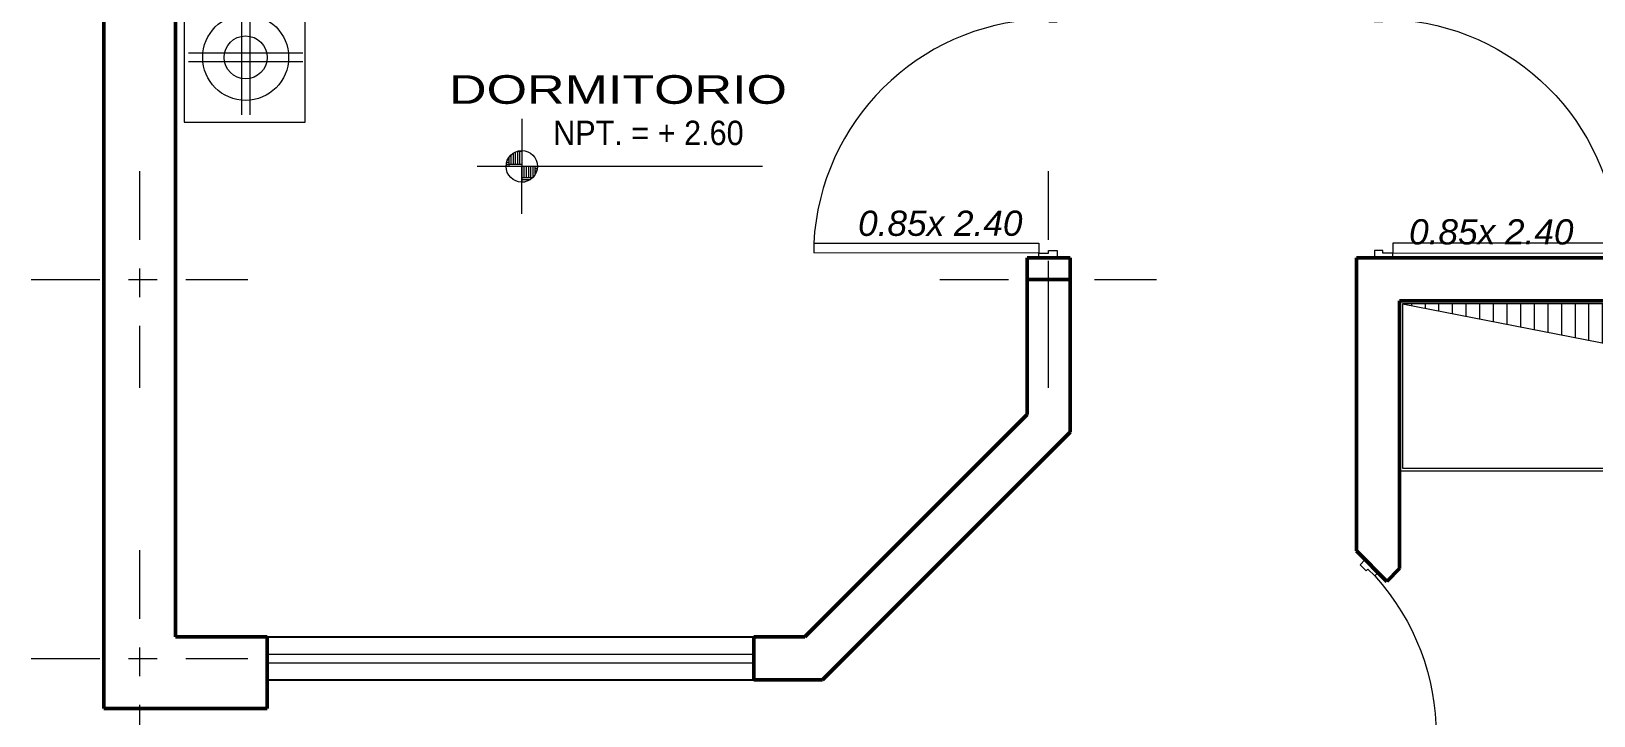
# Model space of a CAD drawing. Header units: millimetres. Extents: x 2033 to 2295, y 1536 to 1691.
# Drawn here: x 2121.53 to 2126.98, y 1579.61 to 1582 of the extents above; entities that cross this region are included whole.
import ezdxf

# ---------------------------------------------------------------- set-up
doc = ezdxf.new("R2010")
doc.units = ezdxf.units.MM
doc.linetypes.add('ACAD_ISO02W100', pattern=[15, 12, -3])
doc.linetypes.add('ACAD_ISO10W100', pattern=[18, 12, -3, 0, -3])
for name, color, linetype, lineweight in [('Mobiliario', 38, 'Continuous', 9), ('MUEBLES-PUERTAS', 21, 'Continuous', 9), ('muroalto', 12, 'Continuous', 50), ('MUROS BAJOS', 80, 'Continuous', 25), ('PISOS', 252, 'Continuous', 0), ('PYV', 30, 'Continuous', 13), ('TEXTOS', 7, 'Continuous', 5), ('texturasde piso', 252, 'Continuous', 0), ('UNO', 254, 'Continuous', 9)]:
    doc.layers.add(name, color=color, linetype=linetype, lineweight=lineweight)
doc.styles.add('ARDELG', font='arial.ttf', dxfattribs={"width": 0.9, "height": 0.1})
doc.styles.add('ARIAL', font='arial.ttf', dxfattribs={"width": 1.3, "height": 0.1})
doc.styles.get("Standard").update_dxf_attribs({"font": 'arial.ttf'})

# ---------------------------------------------------------------- blocks, each defined once
blk = doc.blocks.new('P')
at = {"linetype": 'Continuous'}
for p, q in [((0.06, 1), (0.02, 1)), ((0.02, 0.075), (0.02, 1)), ((0.06, 1), (0.06, 0.075)), ((0, 0), (0, 0.075)), ((0, 0.075), (0.02, 0.075)), ((0.06, 0.075), (0.02, 0.075)), ((0.02, 0.075), (0.02, 0.035)), ((0.98, 0.075), (0.98, 0.035)), ((1, 0.075), (0.98, 0.075)), ((1, 0), (1, 0.075)), ((0.03, 0), (0, 0)), ((0.02, 0.035), (0.03, 0.035)), ((0.03, 0.035), (0.03, 0)), ((0.97, 0.035), (0.97, 0)), ((0.98, 0.035), (0.97, 0.035)), ((0.97, 0), (1, 0))]:
    blk.add_line(p, q, dxfattribs=at)
blk.add_arc((0.0086, 0.0289), 0.9725, 2.71991, 86.96955, dxfattribs=at)
blk = doc.blocks.new('veldo')
at = {"layer": 'Mobiliario'}
for p, q in [((731.1008, 523.9665), (731.1008, 523.5665)), ((731.1308, 523.9665), (731.1308, 523.5665)), ((730.9158, 523.7815), (731.3158, 523.7815)), ((730.9158, 523.7515), (731.3158, 523.7515))]:
    blk.add_line(p, q, dxfattribs=at)
blk.add_lwpolyline([(730.8905, 523.9746), (730.8905, 523.5521), (731.3415, 523.5521), (731.3415, 523.9746)], close=True, dxfattribs=at)
for radius in [0.15, 0.075]:
    blk.add_circle((731.1158, 523.7665), radius, dxfattribs=at)

msp = doc.modelspace()

# ---------------------------------------------------------------- hatches: boundary and pattern name
at = {"layer": 'MUEBLES-PUERTAS', "linetype": 'Continuous'}
h = msp.add_hatch(dxfattribs=at)
h.set_pattern_fill('LINE', color=256, scale=0.015, angle=90)
h.set_pattern_definition([(90, (9.41758, 0), (-0.047625, 3e-18), [])])
h.paths.add_polyline_path([(2126.3164, 1581.0443), (2129.2464, 1580.4706), (2129.2464, 1581.0443)])
at = {"layer": 'UNO', "ltscale": 0.005}
h = msp.add_hatch(dxfattribs=at)
h.set_pattern_fill('AR-PARQ1', color=21, scale=0.00015, style=0)
h.set_pattern_definition([(90, (1934.693043, 1361.38932), (-0.04572, 0.04572), [0.04572, -0.04572]), (90, (1934.700663, 1361.38932), (-0.04572, 0.04572), [0.04572, -0.04572]), (90, (1934.708283, 1361.38932), (-0.04572, 0.04572), [0.04572, -0.04572]), (90, (1934.715903, 1361.38932), (-0.04572, 0.04572), [0.04572, -0.04572]), (90, (1934.723523, 1361.38932), (-0.04572, 0.04572), [0.04572, -0.04572]), (90, (1934.731143, 1361.38932), (-0.04572, 0.04572), [0.04572, -0.04572]), (90, (1934.738763, 1361.38932), (-0.04572, 0.04572), [0.04572, -0.04572]), (360, (1934.693043, 1361.43504), (0.04572, -0.04572), [0.04572, -0.04572]), (360, (1934.693043, 1361.44266), (0.04572, -0.04572), [0.04572, -0.04572]), (360, (1934.693043, 1361.45028), (0.04572, -0.04572), [0.04572, -0.04572]), (360, (1934.693043, 1361.4579), (0.04572, -0.04572), [0.04572, -0.04572]), (360, (1934.693043, 1361.46552), (0.04572, -0.04572), [0.04572, -0.04572]), (360, (1934.693043, 1361.47314), (0.04572, -0.04572), [0.04572, -0.04572]), (360, (1934.693043, 1361.48076), (0.04572, -0.04572), [0.04572, -0.04572])])
h.paths.add_polyline_path([(2123.2412, 1581.5239), (2123.2412, 1581.5789, 0.414214), (2123.1862, 1581.5239)])
h.paths.add_polyline_path([(2123.2412, 1581.5239), (2123.2412, 1581.4689, 0.414214), (2123.2962, 1581.5239)])

# ---------------------------------------------------------------- linework, layer by layer
at = {"layer": 'MUEBLES-PUERTAS', "linetype": 'Continuous'}
msp.add_line((2126.3164, 1581.0443), (2129.2464, 1580.4706), dxfattribs=at)
for points in [[(2129.2564, 1581.0543), (2126.3064, 1581.0543), (2126.3064, 1580.4606), (2129.2564, 1580.4606)], [(2129.2464, 1581.0443), (2126.3164, 1581.0443), (2126.3164, 1580.4706), (2129.2464, 1580.4706)]]:
    msp.add_lwpolyline(points, close=True, dxfattribs=at)
at = {"layer": 'muroalto'}
for p, q in [((2121.7814, 1584.7243), (2121.7814, 1579.6313)), ((2122.0314, 1584.5743), (2122.0314, 1579.8813)), ((2125.0064, 1581.2043), (2125.1564, 1581.2043)), ((2125.0064, 1580.6582), (2125.0064, 1581.2043)), ((2125.1564, 1580.596), (2125.1564, 1581.2043)), ((2126.1564, 1581.2043), (2129.2564, 1581.2043)), ((2126.1564, 1581.0543), (2126.1564, 1581.2043)), ((2125.0064, 1581.1293), (2125.1564, 1581.1293)), ((2126.1564, 1580.1818), (2126.1564, 1581.0543)), ((2126.3064, 1580.1197), (2126.3064, 1581.0543)), ((2126.3064, 1581.0543), (2129.2564, 1581.0543)), ((2124.2295, 1579.8813), (2125.0064, 1580.6582)), ((2124.2917, 1579.7313), (2125.1564, 1580.596)), ((2126.262, 1580.0753), (2126.3064, 1580.1197)), ((2122.0314, 1579.8813), (2122.3514, 1579.8813)), ((2122.3514, 1579.6313), (2122.3514, 1579.8813)), ((2124.0514, 1579.7313), (2124.0514, 1579.8813)), ((2124.0514, 1579.8813), (2124.2295, 1579.8813)), ((2124.0514, 1579.7313), (2124.2917, 1579.7313)), ((2121.7814, 1579.6313), (2122.3514, 1579.6313))]:
    msp.add_line(p, q, dxfattribs=at)
at = {"layer": 'muroalto', "linetype": 'Continuous'}
msp.add_line((2126.1564, 1580.1818), (2126.262, 1580.0753), dxfattribs=at)
at = {"layer": 'MUROS BAJOS'}
for p, q in [((2122.3514, 1579.8813), (2124.0514, 1579.8813)), ((2122.3514, 1579.7313), (2124.0514, 1579.7313))]:
    msp.add_line(p, q, dxfattribs=at)
at = {"layer": 'PISOS', "linetype": 'ACAD_ISO02W100'}
msp.add_line((2125.0796, 1581.1944), (2125.0796, 1580.9475), dxfattribs=at)
at = {"layer": 'texturasde piso'}
for p, q in [((2122.3514, 1579.8213), (2124.0514, 1579.8213)), ((2122.3514, 1579.7913), (2124.0514, 1579.7913))]:
    msp.add_line(p, q, dxfattribs=at)
at = {"layer": 'UNO', "ltscale": 0.005}
for p, q in [((2123.2412, 1581.6892), (2123.2412, 1581.5239)), ((2124.0814, 1581.5239), (2123.0854, 1581.5239)), ((2123.2412, 1581.3586), (2123.2412, 1581.5239))]:
    msp.add_line(p, q, dxfattribs=at)
at = {"layer": 'UNO', "linetype": 'ACAD_ISO10W100', "ltscale": 0.02}
for p, q in [((2121.9064, 1581.5076), (2121.9064, 1580.751)), ((2125.0796, 1581.5076), (2125.0796, 1580.751)), ((2121.5281, 1581.1293), (2122.2847, 1581.1293)), ((2124.7013, 1581.1293), (2125.4579, 1581.1293)), ((2121.9064, 1580.1846), (2121.9064, 1579.428)), ((2121.5281, 1579.8063), (2122.2847, 1579.8063))]:
    msp.add_line(p, q, dxfattribs=at)
at = {"layer": 'UNO', "ltscale": 0.005}
msp.add_circle((2123.2412, 1581.5239), 0.055, dxfattribs=at)

# ---------------------------------------------------------------- block references
at = {"layer": 'Mobiliario', "rotation": 270}
msp.add_blockref('veldo', (1598.5103, 2313.02), dxfattribs=at)
at = {"layer": 'PYV', "ltscale": 0.15}
for p, xscale, yscale, zscale, rotation in [((2125.1107, 1581.2043), 0.8498895375174348, 0.8498895375174348, 0.8498895375174348, 89.96958239383204), ((2126.2188, 1581.2043), -0.8498895375174348, 0.8498895375174289, 0.8498895375172726, 270.030417606168), ((2125.5854, 1579.5505), -0.8498895375174349, 0.8498895375174349, 0.8498895375174348, 224.9695869635217)]:
    msp.add_blockref('P', p, dxfattribs=dict(at, xscale=xscale, yscale=yscale, zscale=zscale, rotation=rotation))

# ---------------------------------------------------------------- texts
at = {"char_height": 0.088, "width": 0.74437, "attachment_point": 8}
for insert, rotation in [((2124.7027, 1581.28), 0.034), ((2126.6268, 1581.25), 359.966)]:
    msp.add_mtext('{\\fArial|b0|i1|c0|p34;0.85x 2.40}', dxfattribs=dict(at, insert=insert, rotation=rotation))
at = {"layer": 'TEXTOS', "ltscale": 0.005, "attachment_point": 1}
for s, insert, char_height, width, style in [('DORMITORIO', (2122.9871, 1581.8421), 0.1, 1.686, 'ARIAL'), ('NPT. = + 2.60', (2123.3506, 1581.6832), 0.085, 1, 'ARDELG')]:
    msp.add_mtext(s, dxfattribs=dict(at, insert=insert, char_height=char_height, width=width, style=style))

doc.saveas('drawing.dxf')
